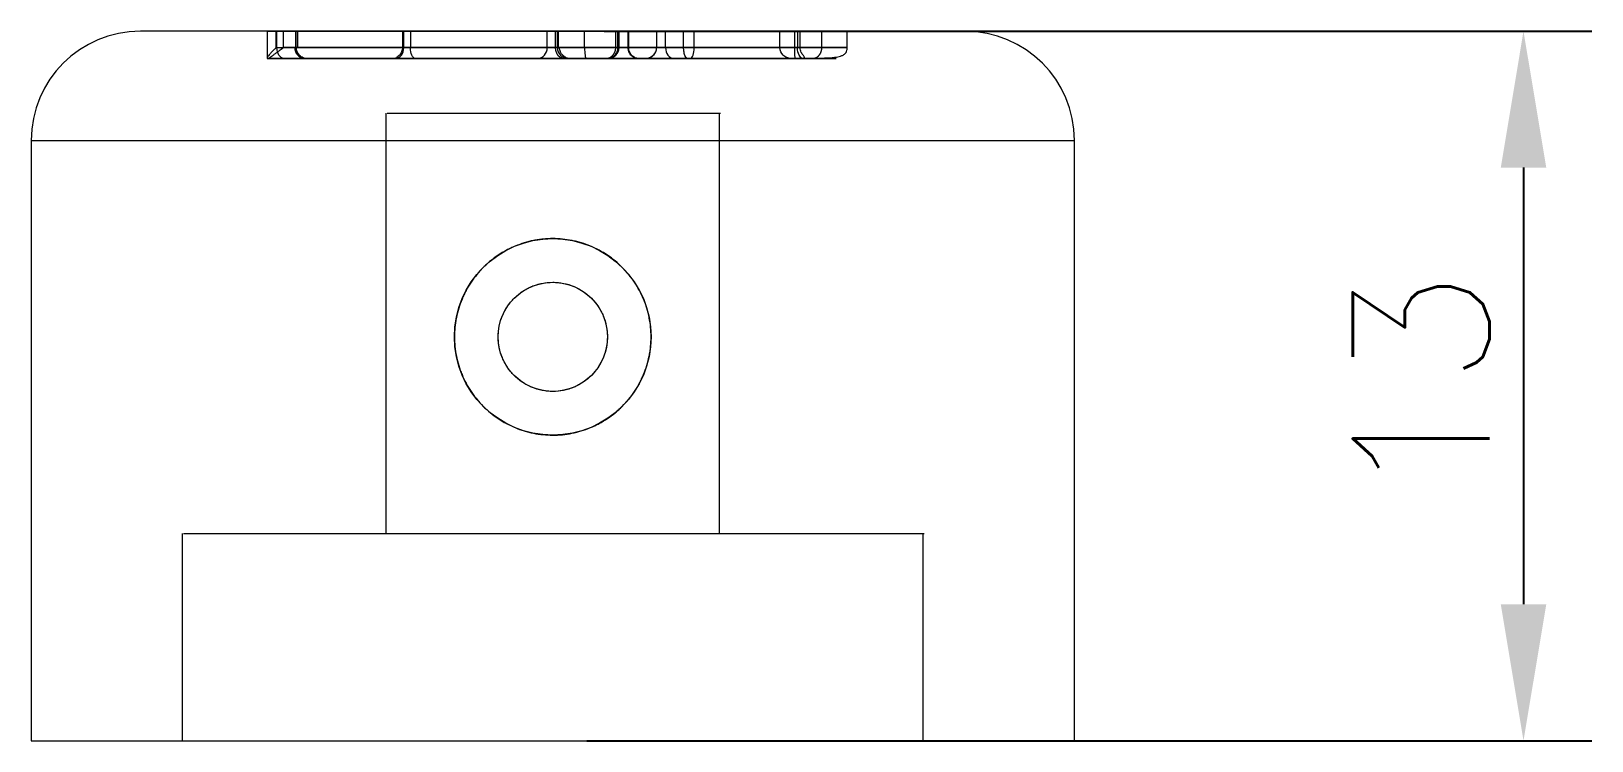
# Model space of a CAD drawing. Header units: millimetres. Extents: x 798 to 1043, y 528 to 597.
# Drawn here: x 890.69 to 919.27, y 531.24 to 544.24 of the extents above; entities that cross this region are included whole.
import ezdxf
from ezdxf.lldxf.tags import DXFTag

# ---------------------------------------------------------------- set-up
doc = ezdxf.new("R2010")
doc.units = ezdxf.units.MM
doc.layers.add('1', color=7, linetype='Continuous', true_color=0xffffff)
doc.styles.get("Standard").update_dxf_attribs({"font": 'txt', "bigfont": 'gbcbig.shx'})
tags = doc.linetypes.add('DASHED', pattern=[25.72, 12.86, -12.86]).pattern_tags.tags
tags[6:7] = [DXFTag(74, 4), DXFTag(75, 0), DXFTag(340, '0'), DXFTag(46, 0.0), DXFTag(50, 0.0), DXFTag(44, 0.0), DXFTag(45, 0.0)]
tags[4:5] = [DXFTag(74, 4), DXFTag(75, 0), DXFTag(340, '0'), DXFTag(46, 0.0), DXFTag(50, 0.0), DXFTag(44, 0.0), DXFTag(45, 0.0)]
doc.dimstyles.new('ISO-25', dxfattribs={"dimtxt": 2.5, "dimasz": 2.5, "dimexe": 1.25, "dimexo": 0.625, "dimtad": 1, "dimtxsty": 'Standard', "dimcen": 2.5, "dimadec": 0, "dimazin": 0, "dimtfac": 1, "dimtmove": 0, "dimatfit": 3, "dimfxl": 1, "dimarcsym": 0})

# ---------------------------------------------------------------- blocks, each defined once
blk = doc.blocks.new('*D11')
at = {"color": 0, "lineweight": -2, "transparency": 16777216}
for p, q in [((901.183, 544.244), (919.265, 544.244)), ((918.015, 541.744), (918.015, 533.744)), ((900.866, 531.244), (919.265, 531.244))]:
    blk.add_line(p, q, dxfattribs=at)
at = {"color": 0, "transparency": 16777216}
for points in [[(917.599, 541.744), (918.432, 541.744), (918.015, 544.244)], [(917.599, 533.744), (918.432, 533.744), (918.015, 531.244)]]:
    blk.add_solid(points, dxfattribs=at)
at = {"layer": 'Defpoints', "color": 0, "transparency": 16777216}
for p in [(900.558, 544.244), (900.241, 531.244), (918.015, 531.244)]:
    blk.add_point(p, dxfattribs=at)
at = {"color": 0, "transparency": 16777216, "insert": (916.14, 537.744), "char_height": 2.5, "attachment_point": 5, "rotation": 90}
blk.add_mtext('13', dxfattribs=at)

msp = doc.modelspace()

# ---------------------------------------------------------------- linework, layer by layer
at = {"layer": '1', "color": 7, "linetype": 'Continuous', "lineweight": 18}
for p, q in [((907.791, 544.244), (892.691, 544.244)), ((890.691, 542.244), (909.791, 542.244)), ((890.691, 542.244), (890.691, 531.244)), ((909.791, 531.244), (909.791, 542.244)), ((890.691, 531.244), (909.791, 531.244))]:
    msp.add_line(p, q, dxfattribs=at)
at = {"layer": '1', "color": 2, "linetype": 'DASHED', "lineweight": 13, "ltscale": 0.005}
for p, q in [((895.179, 543.944), (895.179, 544.244)), ((895.19, 543.944), (895.19, 544.244)), ((895.309, 543.944), (895.309, 544.244)), ((895.539, 543.944), (895.539, 544.244)), ((897.513, 543.944), (897.513, 544.244)), ((900.14, 543.944), (900.14, 544.244)), ((900.293, 543.944), (900.293, 544.244)), ((900.823, 543.944), (900.823, 544.244)), ((901.394, 543.944), (901.394, 544.244)), ((901.434, 543.944), (901.434, 544.244)), ((901.454, 543.944), (901.454, 544.244)), ((901.62, 543.944), (901.62, 544.244)), ((902.637, 543.944), (902.637, 544.244)), ((902.83, 543.944), (902.83, 544.244)), ((904.401, 543.944), (904.401, 544.244)), ((905.169, 543.944), (905.169, 544.244)), ((895.319, 543.744), (895.013, 543.744))]:
    msp.add_line(p, q, dxfattribs=at)
at = {"layer": '1', "color": 2, "linetype": 'DASHED', "lineweight": 13}
for p, q in [((895.179, 543.944), (895.19, 543.944)), ((901.434, 543.944), (901.454, 543.944)), ((901.617, 543.944), (901.62, 543.944)), ((901.62, 543.944), (901.624, 543.944)), ((897.36, 543.744), (897.362, 543.744)), ((901.26, 543.744), (901.239, 543.744))]:
    msp.add_line(p, q, dxfattribs=at).dxf.unprotected_set("ltscale", 0)
at = {"layer": '1', "color": 2, "linetype": 'DASHED', "lineweight": 13, "ltscale": 0.06}
for p, q in [((897.191, 535.044), (897.191, 542.744)), ((903.291, 535.044), (903.291, 542.744))]:
    msp.add_line(p, q, dxfattribs=at)
at = {"layer": '1', "color": 2, "linetype": 'DASHED', "lineweight": 13, "ltscale": 0.05}
for p, q in [((897.211, 542.744), (903.311, 542.744)), ((893.461, 531.244), (893.461, 535.044)), ((907.021, 531.244), (907.021, 535.044))]:
    msp.add_line(p, q, dxfattribs=at)
at = {"layer": '1', "color": 2, "linetype": 'DASHED', "lineweight": 13, "ltscale": 0.1}
msp.add_line((893.481, 535.044), (907.041, 535.044), dxfattribs=at)
at = {"layer": '1', "color": 2, "linetype": 'DASHED', "lineweight": 13, "ltscale": 0.09}
msp.add_circle((900.241, 538.644), 1.8, dxfattribs=at)
at = {"layer": '1', "color": 2, "linetype": 'DASHED', "lineweight": 13, "ltscale": 0.05}
msp.add_circle((900.241, 538.644), 1, dxfattribs=at)
at = {"layer": '1', "color": 7, "linetype": 'Continuous', "lineweight": 18}
for centre, start, end in [((892.691, 542.244), 90, 180), ((907.791, 542.244), 0, 90)]:
    msp.add_arc(centre, 2, start, end, dxfattribs=at)
at = {"layer": '1', "color": 2, "linetype": 'DASHED', "lineweight": 13, "ltscale": 0.003}
for points in [[(895.179, 544.244), (895.064, 544.244), (895.01, 544.244), (895.011, 544.244)], [(904.68, 543.744), (904.679, 543.744), (904.675, 543.787), (904.674, 543.891), (904.674, 543.944)]]:
    msp.add_open_spline(points, degree=3, dxfattribs=at)
at = {"layer": '1', "color": 2, "linetype": 'DASHED', "lineweight": 13, "ltscale": 0.008}
for points, degree in [([(895.011, 544.244), (895.011, 543.744)], 1), ([(900.823, 544.244), (900.422, 544.244), (900.372, 544.244), (900.293, 544.244)], 3)]:
    msp.add_open_spline(points, degree=degree, dxfattribs=at)
at = {"layer": '1', "color": 7, "linetype": 'Continuous', "lineweight": 18}
for points in [[(895.011, 544.244), (895.012, 544.244), (895.117, 544.244), (895.309, 544.244)], [(895.309, 544.244), (895.999, 544.244), (896.753, 544.244), (897.49, 544.244)], [(895.566, 544.244), (895.51, 544.244), (895.5, 544.244), (895.539, 544.244)], [(897.513, 544.244), (897.498, 544.244), (897.489, 544.244), (897.489, 544.244)], [(897.513, 544.244), (898.526, 544.244), (899.396, 544.244), (900.14, 544.244)], [(897.514, 544.244), (899.333, 544.244), (901.04, 544.244), (901.394, 544.244)], [(900.326, 544.244), (900.375, 544.244), (900.379, 544.244), (900.344, 544.244)], [(901.628, 544.244), (901.697, 544.244), (902.075, 544.244), (902.637, 544.244)], [(902.308, 544.244), (903.192, 544.244), (903.897, 544.244), (904.722, 544.244)], [(902.637, 544.244), (903.425, 544.244), (904.307, 544.244), (904.401, 544.244)], [(904.401, 544.244), (904.423, 544.244), (904.874, 544.244), (905.169, 544.244)], [(905.169, 544.244), (905.494, 544.244), (905.633, 544.244), (905.633, 544.244)]]:
    msp.add_open_spline(points, degree=3, dxfattribs=at)
at = {"layer": '1', "color": 2, "linetype": 'DASHED', "lineweight": 13, "ltscale": 0.006}
for points in [[(895.543, 544.244), (895.562, 544.244), (895.437, 544.244), (895.19, 544.244)], [(895.19, 543.944), (895.443, 543.944), (895.575, 543.944), (895.539, 543.944)]]:
    msp.add_open_spline(points, degree=3, dxfattribs=at)
at = {"layer": '1', "color": 2, "linetype": 'DASHED', "lineweight": 13, "ltscale": 0.005}
for points, degree in [([(895.543, 543.944), (895.543, 544.244)], 1), ([(895.566, 544.244), (895.566, 543.944)], 1), ([(897.489, 544.244), (897.489, 543.944)], 1), ([(897.634, 544.244), (897.634, 544.144), (897.634, 544.044), (897.634, 543.944)], 3), ([(900.326, 543.944), (900.326, 544.044), (900.326, 544.144), (900.326, 544.244)], 3), ([(900.344, 543.944), (900.344, 544.244)], 1), ([(901.619, 543.944), (901.619, 544.244)], 1), ([(901.628, 544.244), (901.628, 543.944)], 1), ([(902.139, 544.244), (902.139, 543.944)], 1), ([(902.143, 544.244), (902.143, 544.144), (902.143, 544.044), (902.143, 543.944)], 3), ([(902.308, 543.944), (902.308, 544.044), (902.308, 544.144), (902.308, 544.244)], 3), ([(904.674, 543.944), (904.674, 544.044), (904.674, 544.144), (904.674, 544.244)], 3), ([(904.722, 544.244), (904.722, 544.144), (904.722, 544.044), (904.722, 543.944)], 3), ([(904.771, 543.944), (904.771, 544.244)], 1), ([(905.633, 543.944), (905.633, 544.244)], 1), ([(895.539, 543.944), (895.539, 543.891), (895.582, 543.787), (895.686, 543.744), (895.738, 543.744)], 3), ([(899.965, 543.744), (900.011, 543.744), (900.102, 543.787), (900.14, 543.891), (900.14, 543.944)], 3), ([(900.326, 543.944), (900.326, 543.891), (900.369, 543.787), (900.471, 543.744), (900.522, 543.744)], 3), ([(901.26, 543.744), (901.31, 543.744), (901.412, 543.787), (901.454, 543.891), (901.454, 543.944)], 3), ([(901.954, 543.744), (902.004, 543.744), (902.102, 543.787), (902.143, 543.891), (902.143, 543.944)], 3)]:
    msp.add_open_spline(points, degree=degree, dxfattribs=at)
at = {"layer": '1', "color": 2, "linetype": 'DASHED', "lineweight": 13, "ltscale": 0.06}
msp.add_open_spline([(900.293, 544.244), (897.671, 544.244), (895.882, 544.244), (895.566, 544.244)], degree=3, dxfattribs=at)
at = {"layer": '1', "color": 2, "linetype": 'DASHED', "lineweight": 13}
for points in [[(897.49, 544.244), (897.498, 544.244), (897.506, 544.244), (897.514, 544.244)], [(901.62, 544.244), (901.613, 544.244), (901.616, 544.244), (901.628, 544.244)], [(897.513, 543.944), (897.498, 543.944), (897.489, 543.944), (897.489, 543.944)], [(895.013, 543.744), (895.015, 543.744), (895.019, 543.744), (895.024, 543.744)], [(904.825, 543.744), (904.817, 543.744), (904.809, 543.746), (904.801, 543.749)]]:
    msp.add_open_spline(points, degree=3, dxfattribs=at).dxf.unprotected_set("ltscale", 0)
at = {"layer": '1', "color": 2, "linetype": 'DASHED', "lineweight": 13, "ltscale": 0.002}
for points, knots in [([(897.511, 544.244), (897.514, 544.244), (897.519, 544.244), (897.534, 544.244), (897.545, 544.244), (897.583, 544.244), (897.611, 544.244), (897.634, 544.244)], [0, 0, 0, 0, 0.142859, 0.142859, 0.428573, 0.428573, 1, 1, 1, 1]), ([(897.494, 543.944), (897.496, 543.944), (897.508, 543.944), (897.554, 543.944), (897.611, 543.944), (897.634, 543.944)], [0, 0, 0, 0, 0.085721, 0.542861, 1, 1, 1, 1]), ([(904.674, 543.944), (904.699, 543.944), (904.747, 543.944), (904.78, 543.944), (904.761, 543.944), (904.733, 543.944), (904.722, 543.944)], [0, 0, 0, 0, 0.285714, 0.571429, 0.857143, 1, 1, 1, 1]), ([(901.82, 543.744), (901.814, 543.744), (901.817, 543.744), (901.861, 543.744), (901.907, 543.744), (901.927, 543.744)], [0, 0, 0, 0, 0.384299, 0.768598, 1, 1, 1, 1])]:
    msp.add_open_spline(points, degree=3, knots=knots, dxfattribs=at)
at = {"layer": '1', "color": 2, "linetype": 'DASHED', "lineweight": 13, "ltscale": 0.03}
for points in [[(900.344, 544.244), (900.173, 544.244), (899.04, 544.244), (897.634, 544.244)], [(904.674, 544.244), (903.539, 544.244), (902.457, 544.244), (902.143, 544.244)], [(905.633, 544.244), (905.632, 544.244), (904.227, 544.244), (902.83, 544.244)], [(900.14, 543.944), (899.397, 543.944), (898.519, 543.944), (897.513, 543.944)], [(904.722, 543.944), (903.826, 543.944), (903.041, 543.944), (902.308, 543.944)], [(897.362, 543.744), (898.358, 543.744), (899.228, 543.744), (899.965, 543.744)], [(902.448, 543.744), (903.177, 543.744), (903.947, 543.744), (904.825, 543.744)]]:
    msp.add_open_spline(points, degree=3, dxfattribs=at)
at = {"layer": '1', "color": 7, "linetype": 'Continuous', "lineweight": 18}
for points, knots in [([(900.326, 544.244), (900.321, 544.244), (900.308, 544.244), (900.277, 544.244), (900.26, 544.244), (900.22, 544.244), (900.196, 544.244), (900.161, 544.244), (900.149, 544.244), (900.14, 544.244)], [0, 0, 0, 0, 0.285714, 0.285714, 0.5, 0.5, 0.785714, 0.785714, 1, 1, 1, 1]), ([(901.394, 544.244), (901.518, 544.244), (901.578, 544.244), (901.599, 544.244), (901.625, 544.244), (901.642, 544.244), (901.62, 544.244)], [0, 0, 0, 0, 0.5, 0.5, 0.5, 1, 1, 1, 1]), ([(902.308, 544.244), (902.289, 544.244), (902.264, 544.244), (902.213, 544.244), (902.188, 544.244), (902.16, 544.244), (902.152, 544.244), (902.143, 544.244), (902.14, 544.244), (902.139, 544.244)], [0, 0, 0, 0, 0.349306, 0.349306, 0.698612, 0.698612, 0.873265, 0.873265, 1, 1, 1, 1]), ([(904.771, 544.244), (904.771, 544.244), (904.769, 544.244), (904.759, 544.244), (904.743, 544.244), (904.722, 544.244)], [0, 0, 0, 0, 0.286004, 0.286004, 1, 1, 1, 1])]:
    msp.add_open_spline(points, degree=3, knots=knots, dxfattribs=at)
at = {"layer": '1', "color": 2, "linetype": 'DASHED', "lineweight": 13, "ltscale": 0.01}
msp.add_open_spline([(901.434, 544.244), (901.366, 544.244), (901.103, 544.244), (900.823, 544.244)], degree=3, dxfattribs=at)
at = {"layer": '1', "color": 2, "linetype": 'DASHED', "lineweight": 13, "ltscale": 0.02}
for points in [[(902.83, 544.244), (902.152, 544.244), (901.625, 544.244), (901.454, 544.244)], [(901.454, 543.944), (901.62, 543.944), (902.161, 543.944), (902.83, 543.944)], [(902.758, 543.744), (902.033, 543.744), (901.442, 543.744), (901.26, 543.744)]]:
    msp.add_open_spline(points, degree=3, dxfattribs=at)
at = {"layer": '1', "color": 2, "linetype": 'DASHED', "lineweight": 13, "ltscale": 0.001}
for points, knots in [([(904.674, 544.244), (904.699, 544.244), (904.723, 544.244), (904.753, 544.244), (904.763, 544.244), (904.768, 544.244)], [0, 0, 0, 0, 0.571431, 0.571431, 1, 1, 1, 1]), ([(895.516, 543.944), (895.516, 543.944), (895.519, 543.944), (895.539, 543.944), (895.566, 543.944)], [0, 0, 0, 0, 0.181399, 1, 1, 1, 1]), ([(901.954, 543.744), (901.929, 543.744), (901.934, 543.744), (901.988, 543.744), (902.004, 543.744)], [0, 0, 0, 0, 0.75799, 1, 1, 1, 1])]:
    msp.add_open_spline(points, degree=3, knots=knots, dxfattribs=at)
at = {"layer": '1', "color": 2, "linetype": 'DASHED', "lineweight": 13, "ltscale": 0.004}
for points, knots in [([(895.179, 543.944), (895.179, 543.944), (895.179, 543.944), (895.179, 543.943), (895.179, 543.943), (895.179, 543.943), (895.179, 543.943), (895.178, 543.942), (895.178, 543.941), (895.176, 543.94), (895.175, 543.939), (895.172, 543.937), (895.169, 543.934), (895.159, 543.926), (895.154, 543.921), (895.146, 543.914), (895.144, 543.912), (895.123, 543.893), (895.106, 543.877), (895.076, 543.844), (895.063, 543.829), (895.051, 543.814), (895.05, 543.813), (895.04, 543.8), (895.032, 543.789), (895.021, 543.771), (895.017, 543.763), (895.014, 543.756), (895.013, 543.754), (895.011, 543.75), (895.011, 543.748), (895.011, 543.746)], [0, 0, 0, 0, 0.002886, 0.002886, 0.01557, 0.01557, 0.031828, 0.031828, 0.083621, 0.083621, 0.096712, 0.096712, 0.149681, 0.149681, 0.203825, 0.203825, 0.21565, 0.21565, 0.375733, 0.375733, 0.543129, 0.543129, 0.557941, 0.557941, 0.708873, 0.708873, 0.863254, 0.863254, 0.908275, 0.908275, 1, 1, 1, 1]), ([(897.489, 543.944), (897.489, 543.929), (897.486, 543.902), (897.474, 543.862), (897.453, 543.827), (897.426, 543.796), (897.398, 543.772), (897.374, 543.756), (897.365, 543.749), (897.362, 543.747)], [0, 0, 0, 0, 0.132875, 0.264343, 0.39378, 0.524474, 0.664268, 0.821167, 1, 1, 1, 1]), ([(900.443, 543.744), (900.441, 543.744), (900.438, 543.744), (900.433, 543.744), (900.428, 543.745), (900.423, 543.745), (900.418, 543.746), (900.414, 543.747), (900.409, 543.749), (900.405, 543.75), (900.401, 543.752), (900.397, 543.754), (900.393, 543.755), (900.389, 543.757), (900.385, 543.759), (900.381, 543.761), (900.378, 543.764), (900.374, 543.766), (900.371, 543.768), (900.368, 543.771), (900.365, 543.773), (900.362, 543.776), (900.359, 543.778), (900.356, 543.781), (900.353, 543.783), (900.351, 543.786), (900.348, 543.789), (900.346, 543.791), (900.344, 543.794), (900.342, 543.796), (900.337, 543.802), (900.331, 543.811), (900.323, 543.824), (900.316, 543.837), (900.31, 543.851), (900.305, 543.864), (900.301, 543.878), (900.298, 543.892), (900.296, 543.905), (900.294, 543.918), (900.293, 543.931), (900.293, 543.939), (900.293, 543.944)], [0, 0, 0, 0, 0.022612, 0.044844, 0.066697, 0.088173, 0.109273, 0.129997, 0.150345, 0.170315, 0.189907, 0.20912, 0.227952, 0.246403, 0.264471, 0.282156, 0.299456, 0.316371, 0.332902, 0.349047, 0.364807, 0.380183, 0.395175, 0.409784, 0.424011, 0.437857, 0.451323, 0.464412, 0.477124, 0.489461, 0.501425, 0.555479, 0.60759, 0.657846, 0.706316, 0.753058, 0.798124, 0.841574, 0.883446, 0.923775, 0.962606, 1, 1, 1, 1]), ([(900.522, 543.744), (900.521, 543.743), (900.515, 543.746), (900.492, 543.756), (900.464, 543.771), (900.435, 543.791), (900.413, 543.814), (900.4, 543.831), (900.389, 543.849), (900.377, 543.874), (900.369, 543.906), (900.366, 543.931), (900.366, 543.944)], [0, 0, 0, 0, 0.244461, 0.461122, 0.62859, 0.734047, 0.769068, 0.797841, 0.825178, 0.854481, 0.922622, 1, 1, 1, 1]), ([(901.619, 543.944), (901.618, 543.944), (901.615, 543.944), (901.608, 543.944), (901.602, 543.944), (901.595, 543.944), (901.581, 543.944), (901.544, 543.944), (901.48, 543.944), (901.425, 543.944), (901.395, 543.944), (901.395, 543.944), (901.394, 543.944)], [0, 0, 0, 0, 0.040422, 0.085647, 0.221325, 0.221325, 0.332497, 0.55484, 0.777183, 0.999526, 0.999526, 1, 1, 1, 1]), ([(902.138, 543.944), (902.137, 543.921), (902.13, 543.879), (902.103, 543.827), (902.071, 543.793), (902.042, 543.772), (902.014, 543.757), (902, 543.751), (901.996, 543.749)], [0, 0, 0, 0, 0.222855, 0.459192, 0.585704, 0.716106, 0.852164, 1, 1, 1, 1]), ([(902.716, 543.744), (902.689, 543.744), (902.658, 543.788), (902.642, 543.87), (902.639, 543.899), (902.638, 543.917), (902.637, 543.932), (902.637, 543.94), (902.637, 543.944)], [0, 0, 0, 0, 0.642857, 0.785714, 0.857143, 0.928571, 0.964286, 1, 1, 1, 1]), ([(904.805, 543.748), (904.82, 543.748), (904.841, 543.752), (904.855, 543.76), (904.849, 543.774), (904.832, 543.794), (904.81, 543.821), (904.79, 543.856), (904.775, 543.898), (904.771, 543.928), (904.771, 543.944)], [0, 0, 0, 0, 0.168907, 0.311226, 0.433454, 0.543302, 0.649326, 0.758563, 0.8749, 1, 1, 1, 1])]:
    msp.add_open_spline(points, degree=3, knots=knots, dxfattribs=at)
at = {"layer": '1', "color": 2, "linetype": 'DASHED', "lineweight": 13, "ltscale": 0.006}
for points, knots in [([(895.024, 543.744), (895.025, 543.744), (895.026, 543.744), (895.028, 543.744), (895.031, 543.745), (895.033, 543.745), (895.036, 543.746), (895.038, 543.747), (895.041, 543.749), (895.044, 543.751), (895.048, 543.752), (895.051, 543.754), (895.055, 543.757), (895.059, 543.759), (895.063, 543.762), (895.068, 543.765), (895.072, 543.768), (895.077, 543.771), (895.082, 543.775), (895.087, 543.779), (895.093, 543.783), (895.098, 543.787), (895.104, 543.792), (895.11, 543.796), (895.117, 543.801), (895.127, 543.809), (895.142, 543.821), (895.163, 543.836), (895.186, 543.854), (895.209, 543.871), (895.231, 543.887), (895.246, 543.898), (895.256, 543.905), (895.261, 543.909), (895.266, 543.912), (895.27, 543.915), (895.275, 543.918), (895.279, 543.921), (895.283, 543.924), (895.286, 543.926), (895.29, 543.929), (895.293, 543.931), (895.296, 543.933), (895.298, 543.935), (895.3, 543.936), (895.303, 543.938), (895.304, 543.939), (895.306, 543.94), (895.307, 543.941), (895.308, 543.942), (895.309, 543.943), (895.309, 543.943), (895.309, 543.944), (895.309, 543.944)], [0, 0, 0, 0, 0.016168, 0.032539, 0.049126, 0.065939, 0.08299, 0.10029, 0.117849, 0.135676, 0.153783, 0.172178, 0.19087, 0.209869, 0.229184, 0.248822, 0.268792, 0.289103, 0.309762, 0.330777, 0.352157, 0.373908, 0.396039, 0.418557, 0.441471, 0.464788, 0.526409, 0.592168, 0.662238, 0.736812, 0.789691, 0.846034, 0.859955, 0.873238, 0.885879, 0.897873, 0.909217, 0.919908, 0.929942, 0.939315, 0.948024, 0.956067, 0.96344, 0.97014, 0.976166, 0.981515, 0.986185, 0.990175, 0.993486, 0.996116, 0.998068, 0.999351, 1, 1, 1, 1]), ([(901.602, 543.747), (901.62, 543.747), (901.647, 543.747), (901.682, 543.747), (901.707, 543.748), (901.726, 543.748), (901.74, 543.75), (901.748, 543.751), (901.75, 543.754), (901.747, 543.758), (901.735, 543.766), (901.716, 543.778), (901.685, 543.803), (901.654, 543.842), (901.634, 543.895), (901.63, 543.926), (901.63, 543.944)], [0, 0, 0, 0, 0.111822, 0.172085, 0.230994, 0.286707, 0.338813, 0.38771, 0.433598, 0.477535, 0.523601, 0.576306, 0.638639, 0.795987, 0.892158, 1, 1, 1, 1]), ([(901.239, 543.744), (901.222, 543.744), (901.157, 543.744), (901.039, 543.744), (900.967, 543.744), (900.929, 543.744), (900.898, 543.744), (900.876, 543.744), (900.863, 543.744), (900.857, 543.744), (900.854, 543.744)], [0, 0, 0, 0, 0.428571, 0.714286, 0.785714, 0.857143, 0.928571, 0.964286, 0.982143, 1, 1, 1, 1]), ([(901.244, 543.747), (901.279, 543.747), (901.33, 543.747), (901.381, 543.747), (901.412, 543.747), (901.434, 543.747), (901.444, 543.747), (901.457, 543.747), (901.465, 543.747), (901.487, 543.747), (901.514, 543.747), (901.553, 543.747), (901.585, 543.747), (901.602, 543.747), (901.602, 543.747)], [0, 0, 0, 0, 0.206251, 0.346054, 0.450824, 0.560673, 0.677256, 0.754052, 0.833683, 0.871728, 0.911592, 0.953747, 0.998768, 1, 1, 1, 1]), ([(904.6, 543.744), (904.6, 543.744), (904.6, 543.744), (904.601, 543.744), (904.601, 543.744), (904.603, 543.744), (904.606, 543.744), (904.615, 543.744), (904.639, 543.744), (904.684, 543.744), (904.74, 543.744), (904.79, 543.744), (904.83, 543.744), (904.867, 543.744), (904.91, 543.744), (904.953, 543.744), (904.981, 543.744), (904.994, 543.744)], [0, 0, 0, 0, 0.008521, 0.008521, 0.017448, 0.026375, 0.044228, 0.079936, 0.15135, 0.29418, 0.437009, 0.508424, 0.579838, 0.651253, 0.722668, 0.865497, 1, 1, 1, 1])]:
    msp.add_open_spline(points, degree=3, knots=knots, dxfattribs=at)
at = {"layer": '1', "color": 2, "linetype": 'DASHED', "lineweight": 13, "ltscale": 0.004}
for points in [[(895.319, 543.744), (895.285, 543.744), (895.218, 543.787), (895.19, 543.891), (895.19, 543.944)], [(897.362, 543.744), (897.401, 543.744), (897.48, 543.787), (897.513, 543.891), (897.513, 543.944)], [(897.723, 543.744), (897.7, 543.744), (897.653, 543.787), (897.634, 543.891), (897.634, 543.944)], [(902.308, 543.944), (902.308, 543.891), (902.338, 543.787), (902.411, 543.744), (902.448, 543.744)], [(902.758, 543.744), (902.777, 543.744), (902.814, 543.787), (902.83, 543.891), (902.83, 543.944)]]:
    msp.add_open_spline(points, degree=3, dxfattribs=at)
at = {"layer": '1', "color": 2, "linetype": 'DASHED', "lineweight": 13, "ltscale": 0.05}
for points, knots in [([(901.394, 543.944), (901.394, 543.944), (901.394, 543.944), (901.335, 543.944), (901.17, 543.944), (900.761, 543.944), (900.154, 543.944), (899.332, 543.944), (898.424, 543.944), (897.435, 543.944), (896.368, 543.944), (895.645, 543.944), (895.314, 543.944), (895.312, 543.944), (895.309, 543.944)], [0, 0, 0, 0, 0.000075, 0.000075, 0.07143, 0.142784, 0.285494, 0.428203, 0.570912, 0.713621, 0.85633, 0.999039, 0.999039, 1, 1, 1, 1]), ([(895.024, 543.744), (895.145, 543.744), (895.265, 543.744), (895.698, 543.744), (896.371, 543.744), (897.385, 543.744), (898.338, 543.744), (899.22, 543.744), (900.02, 543.744), (900.608, 543.744), (901, 543.744), (901.152, 543.744), (901.206, 543.744), (901.207, 543.744), (901.209, 543.744)], [0, 0, 0, 0, 0.052294, 0.052294, 0.18741, 0.322527, 0.457643, 0.59276, 0.727876, 0.862993, 0.930551, 0.998109, 0.998109, 1, 1, 1, 1]), ([(902.041, 538.644), (902.041, 538.763), (902.03, 538.88), (901.995, 539.053), (901.981, 539.11), (901.955, 539.195), (901.946, 539.223), (901.926, 539.279), (901.915, 539.306), (901.859, 539.443), (901.803, 539.546), (901.722, 539.668), (901.705, 539.692), (901.67, 539.74), (901.651, 539.763), (901.595, 539.831), (901.556, 539.875), (901.431, 539.999), (901.341, 540.074), (901.218, 540.156), (901.193, 540.172), (901.142, 540.202), (901.117, 540.217), (901.039, 540.258), (900.933, 540.309), (900.823, 540.348), (900.738, 540.374), (900.709, 540.382), (900.652, 540.396), (900.623, 540.403), (900.478, 540.432), (900.361, 540.444), (900.184, 540.444), (900.125, 540.441), (900.036, 540.432), (900.007, 540.428), (899.948, 540.42), (899.919, 540.415), (899.775, 540.386), (899.662, 540.352), (899.526, 540.296), (899.499, 540.284), (899.445, 540.258), (899.419, 540.245), (899.341, 540.203), (899.24, 540.143), (899.146, 540.073), (899.078, 540.017), (899.056, 539.998), (899.012, 539.958), (898.99, 539.938), (898.886, 539.833), (898.811, 539.743), (898.714, 539.597), (898.683, 539.547), (898.641, 539.468), (898.628, 539.442), (898.603, 539.388), (898.591, 539.361), (898.534, 539.225), (898.5, 539.113), (898.471, 538.969), (898.466, 538.94), (898.457, 538.881), (898.453, 538.851), (898.444, 538.763), (898.441, 538.703), (898.441, 538.644)], [0, 0, 0, 0, 0.0625, 0.0625, 0.09375, 0.09375, 0.109375, 0.109375, 0.125, 0.125, 0.1875, 0.1875, 0.203125, 0.203125, 0.21875, 0.21875, 0.25, 0.25, 0.3125, 0.3125, 0.328125, 0.328125, 0.34375, 0.34375, 0.375, 0.40625, 0.40625, 0.421875, 0.421875, 0.4375, 0.4375, 0.5, 0.5, 0.53125, 0.53125, 0.546875, 0.546875, 0.5625, 0.5625, 0.625, 0.625, 0.640625, 0.640625, 0.65625, 0.65625, 0.6875, 0.71875, 0.71875, 0.734375, 0.734375, 0.75, 0.75, 0.8125, 0.8125, 0.84375, 0.84375, 0.859375, 0.859375, 0.875, 0.875, 0.9375, 0.9375, 0.953125, 0.953125, 0.96875, 0.96875, 1, 1, 1, 1]), ([(898.441, 538.644), (898.441, 538.524), (898.453, 538.407), (898.488, 538.234), (898.502, 538.177), (898.528, 538.092), (898.537, 538.064), (898.557, 538.008), (898.568, 537.981), (898.624, 537.845), (898.679, 537.741), (898.761, 537.619), (898.778, 537.595), (898.813, 537.548), (898.832, 537.524), (898.888, 537.456), (898.927, 537.412), (899.051, 537.288), (899.142, 537.214), (899.265, 537.131), (899.29, 537.115), (899.341, 537.085), (899.366, 537.07), (899.444, 537.029), (899.55, 536.979), (899.66, 536.939), (899.745, 536.913), (899.773, 536.905), (899.831, 536.891), (899.86, 536.884), (900.005, 536.855), (900.122, 536.844), (900.299, 536.844), (900.358, 536.846), (900.447, 536.855), (900.476, 536.859), (900.535, 536.867), (900.564, 536.872), (900.708, 536.901), (900.821, 536.935), (900.957, 536.992), (900.984, 537.004), (901.038, 537.029), (901.064, 537.042), (901.142, 537.084), (901.243, 537.144), (901.337, 537.214), (901.405, 537.27), (901.427, 537.289), (901.471, 537.329), (901.493, 537.349), (901.597, 537.454), (901.672, 537.544), (901.769, 537.69), (901.8, 537.741), (901.842, 537.819), (901.855, 537.845), (901.88, 537.899), (901.892, 537.926), (901.949, 538.062), (901.983, 538.174), (902.012, 538.318), (902.017, 538.348), (902.026, 538.406), (902.03, 538.436), (902.039, 538.525), (902.041, 538.584), (902.041, 538.644)], [0, 0, 0, 0, 0.0625, 0.0625, 0.09375, 0.09375, 0.109375, 0.109375, 0.125, 0.125, 0.1875, 0.1875, 0.203125, 0.203125, 0.21875, 0.21875, 0.25, 0.25, 0.3125, 0.3125, 0.328125, 0.328125, 0.34375, 0.34375, 0.375, 0.40625, 0.40625, 0.421875, 0.421875, 0.4375, 0.4375, 0.5, 0.5, 0.53125, 0.53125, 0.546875, 0.546875, 0.5625, 0.5625, 0.625, 0.625, 0.640625, 0.640625, 0.65625, 0.65625, 0.6875, 0.71875, 0.71875, 0.734375, 0.734375, 0.75, 0.75, 0.8125, 0.8125, 0.84375, 0.84375, 0.859375, 0.859375, 0.875, 0.875, 0.9375, 0.9375, 0.953125, 0.953125, 0.96875, 0.96875, 1, 1, 1, 1])]:
    msp.add_open_spline(points, degree=3, knots=knots, dxfattribs=at)
at = {"layer": '1', "color": 2, "linetype": 'DASHED', "lineweight": 13, "ltscale": 0.005}
for points, knots in [([(895.516, 543.944), (895.516, 543.93), (895.518, 543.911), (895.525, 543.885), (895.531, 543.866), (895.54, 543.848), (895.555, 543.823), (895.591, 543.784), (895.65, 543.754), (895.706, 543.742), (895.738, 543.744)], [0, 0, 0, 0, 0.068196, 0.101706, 0.135506, 0.171482, 0.212555, 0.319227, 0.624534, 1, 1, 1, 1]), ([(895.738, 543.744), (895.718, 543.742), (895.686, 543.75), (895.638, 543.773), (895.605, 543.798), (895.579, 543.83), (895.559, 543.865), (895.547, 543.904), (895.545, 543.93), (895.545, 543.944)], [0, 0, 0, 0, 0.3165, 0.449969, 0.564887, 0.67192, 0.779024, 0.888608, 1, 1, 1, 1]), ([(901.209, 543.744), (901.211, 543.744), (901.215, 543.744), (901.221, 543.744), (901.227, 543.745), (901.233, 543.745), (901.239, 543.746), (901.245, 543.747), (901.251, 543.749), (901.256, 543.75), (901.262, 543.752), (901.267, 543.754), (901.273, 543.756), (901.278, 543.758), (901.283, 543.761), (901.289, 543.763), (901.294, 543.766), (901.298, 543.769), (901.303, 543.772), (901.308, 543.775), (901.313, 543.778), (901.317, 543.781), (901.321, 543.785), (901.325, 543.788), (901.33, 543.792), (901.333, 543.795), (901.337, 543.799), (901.341, 543.803), (901.345, 543.807), (901.348, 543.811), (901.351, 543.815), (901.354, 543.819), (901.357, 543.824), (901.36, 543.828), (901.363, 543.832), (901.366, 543.837), (901.368, 543.841), (901.37, 543.846), (901.373, 543.85), (901.375, 543.855), (901.377, 543.859), (901.379, 543.864), (901.381, 543.868), (901.382, 543.873), (901.384, 543.877), (901.385, 543.882), (901.387, 543.886), (901.388, 543.891), (901.389, 543.895), (901.39, 543.9), (901.391, 543.904), (901.392, 543.909), (901.392, 543.913), (901.393, 543.918), (901.393, 543.922), (901.394, 543.926), (901.394, 543.931), (901.394, 543.935), (901.394, 543.939), (901.394, 543.942), (901.394, 543.944)], [0, 0, 0, 0, 0.0211, 0.042058, 0.062879, 0.083564, 0.104115, 0.124533, 0.144819, 0.164973, 0.184994, 0.204882, 0.224635, 0.244253, 0.263735, 0.28308, 0.302287, 0.321355, 0.340282, 0.35907, 0.377716, 0.396222, 0.414587, 0.432811, 0.450895, 0.468841, 0.486649, 0.50432, 0.521858, 0.539264, 0.556538, 0.573682, 0.590697, 0.607582, 0.624337, 0.640963, 0.657459, 0.673825, 0.690059, 0.706162, 0.722133, 0.737971, 0.753676, 0.769247, 0.784684, 0.799985, 0.815151, 0.830182, 0.845076, 0.859835, 0.874458, 0.888945, 0.903296, 0.917512, 0.931593, 0.94554, 0.959353, 0.973034, 0.986582, 1, 1, 1, 1]), ([(901.239, 543.744), (901.265, 543.744), (901.29, 543.749), (901.337, 543.769), (901.359, 543.784), (901.395, 543.821), (901.409, 543.843), (901.429, 543.891), (901.434, 543.917), (901.434, 543.944)], [0, 0, 0, 0, 0.25, 0.25, 0.5, 0.5, 0.75, 0.75, 1, 1, 1, 1]), ([(901.62, 543.944), (901.62, 543.931), (901.621, 543.917), (901.627, 543.892), (901.63, 543.879), (901.64, 543.855), (901.646, 543.843), (901.661, 543.822), (901.703, 543.771), (901.767, 543.744), (901.82, 543.744)], [0, 0, 0, 0, 0.125, 0.125, 0.25, 0.25, 0.375, 0.375, 0.5, 1, 1, 1, 1]), ([(904.6, 543.744), (904.574, 543.744), (904.535, 543.752), (904.501, 543.77), (904.479, 543.785), (904.469, 543.793), (904.423, 543.839), (904.401, 543.891), (904.401, 543.944)], [0, 0, 0, 0, 0.25, 0.375, 0.375, 0.5, 0.5, 1, 1, 1, 1]), ([(904.994, 543.744), (904.996, 543.744), (905, 543.744), (905.006, 543.744), (905.012, 543.745), (905.018, 543.746), (905.024, 543.747), (905.03, 543.748), (905.036, 543.75), (905.042, 543.752), (905.048, 543.754), (905.054, 543.756), (905.06, 543.758), (905.065, 543.761), (905.071, 543.764), (905.076, 543.767), (905.082, 543.771), (905.087, 543.774), (905.092, 543.778), (905.097, 543.782), (905.102, 543.786), (905.106, 543.79), (905.111, 543.795), (905.115, 543.8), (905.119, 543.804), (905.124, 543.809), (905.127, 543.815), (905.131, 543.82), (905.135, 543.825), (905.138, 543.831), (905.142, 543.836), (905.145, 543.842), (905.148, 543.848), (905.15, 543.854), (905.153, 543.86), (905.155, 543.866), (905.157, 543.872), (905.159, 543.879), (905.161, 543.885), (905.163, 543.891), (905.164, 543.898), (905.165, 543.904), (905.167, 543.911), (905.167, 543.917), (905.168, 543.924), (905.169, 543.93), (905.169, 543.937), (905.169, 543.941), (905.169, 543.944)], [0, 0, 0, 0, 0.022589, 0.045135, 0.067642, 0.090111, 0.112544, 0.134941, 0.157304, 0.17963, 0.201921, 0.224174, 0.24639, 0.268566, 0.290703, 0.3128, 0.334856, 0.356871, 0.378846, 0.400781, 0.422679, 0.444541, 0.466369, 0.488163, 0.509925, 0.531652, 0.553346, 0.575003, 0.596625, 0.618208, 0.639753, 0.661258, 0.682721, 0.704144, 0.725525, 0.746865, 0.768165, 0.789427, 0.810651, 0.831837, 0.852985, 0.874096, 0.89517, 0.916207, 0.937208, 0.958173, 0.979103, 1, 1, 1, 1])]:
    msp.add_open_spline(points, degree=3, knots=knots, dxfattribs=at)
at = {"layer": '1', "color": 2, "linetype": 'DASHED', "lineweight": 13, "ltscale": 0.06}
for points, knots in [([(895.566, 543.944), (895.569, 543.944), (895.633, 543.944), (895.873, 543.944), (896.497, 543.944), (897.851, 543.944), (899.23, 543.944), (900.293, 543.944), (900.293, 543.944), (900.293, 543.944)], [0, 0, 0, 0, 0.006465, 0.172039, 0.337614, 0.503188, 0.99991, 0.99991, 1, 1, 1, 1]), ([(900.443, 543.744), (900.411, 543.744), (900.38, 543.744), (899.305, 543.744), (897.957, 543.744), (896.652, 543.744), (896.055, 543.744), (895.775, 543.744), (895.705, 543.744), (895.719, 543.744), (895.738, 543.744)], [0, 0, 0, 0, 0.012693, 0.012693, 0.435841, 0.576891, 0.71794, 0.85899, 0.929514, 1, 1, 1, 1])]:
    msp.add_open_spline(points, degree=3, knots=knots, dxfattribs=at)
at = {"layer": '1', "color": 2, "linetype": 'DASHED', "lineweight": 13, "ltscale": 0.03}
for points, knots in [([(897.634, 543.944), (898.517, 543.944), (899.513, 543.944), (900.316, 543.944), (900.417, 543.944), (900.326, 543.944)], [0, 0, 0, 0, 0.571429, 0.714286, 1, 1, 1, 1]), ([(902.143, 543.944), (902.249, 543.944), (902.595, 543.944), (903.423, 543.944), (904.205, 543.944), (904.674, 543.944)], [0, 0, 0, 0, 0.285714, 0.571429, 1, 1, 1, 1]), ([(900.522, 543.744), (900.621, 543.744), (900.509, 543.744), (899.661, 543.744), (898.635, 543.744), (897.723, 543.744)], [0, 0, 0, 0, 0.285714, 0.428571, 1, 1, 1, 1]), ([(904.68, 543.744), (904.153, 543.744), (903.304, 543.744), (902.437, 543.744), (902.07, 543.744), (901.954, 543.744)], [0, 0, 0, 0, 0.428571, 0.714286, 1, 1, 1, 1])]:
    msp.add_open_spline(points, degree=3, knots=knots, dxfattribs=at)
at = {"layer": '1', "color": 2, "linetype": 'DASHED', "lineweight": 13, "ltscale": 0.003}
for points, knots in [([(900.326, 543.944), (900.321, 543.944), (900.302, 543.944), (900.25, 543.944), (900.189, 543.944), (900.151, 543.944), (900.14, 543.944)], [0, 0, 0, 0, 0.285714, 0.428571, 0.714286, 1, 1, 1, 1]), ([(900.823, 543.944), (900.823, 543.891), (900.826, 543.839), (900.838, 543.765), (900.846, 543.744), (900.854, 543.744)], [0, 0, 0, 0, 0.5, 0.5, 1, 1, 1, 1]), ([(902.308, 543.944), (902.289, 543.944), (902.252, 543.944), (902.187, 543.944), (902.137, 543.944), (902.135, 543.944), (902.143, 543.944)], [0, 0, 0, 0, 0.285714, 0.428571, 0.714286, 1, 1, 1, 1]), ([(904.801, 543.749), (904.783, 543.758), (904.741, 543.803), (904.722, 543.891), (904.722, 543.944)], [0, 0, 0, 0, 0.410194, 1, 1, 1, 1])]:
    msp.add_open_spline(points, degree=3, knots=knots, dxfattribs=at)
at = {"layer": '1', "color": 2, "linetype": 'DASHED', "lineweight": 13, "ltscale": 0.008}
for points, knots in [([(900.293, 543.944), (900.314, 543.944), (900.351, 543.944), (900.413, 543.944), (900.502, 543.944), (900.605, 543.944), (900.716, 543.944), (900.772, 543.944), (900.802, 543.944), (900.818, 543.944), (900.823, 543.944)], [0, 0, 0, 0, 0.278557, 0.567525, 0.712008, 0.856492, 0.928734, 0.964855, 0.982915, 1, 1, 1, 1]), ([(897.723, 543.744), (897.653, 543.744), (897.484, 543.744), (897.325, 543.744), (897.272, 543.744), (897.311, 543.744), (897.362, 543.744)], [0, 0, 0, 0, 0.285714, 0.571429, 0.714286, 1, 1, 1, 1])]:
    msp.add_open_spline(points, degree=3, knots=knots, dxfattribs=at)
at = {"layer": '1', "color": 2, "linetype": 'DASHED', "lineweight": 13, "ltscale": 0.01}
for points, knots in [([(900.823, 543.944), (900.826, 543.944), (900.838, 543.944), (900.858, 543.944), (900.897, 543.944), (900.951, 543.944), (901.014, 543.944), (901.133, 543.944), (901.312, 543.944), (901.407, 543.944), (901.434, 543.944)], [0, 0, 0, 0, 0.016501, 0.034383, 0.070147, 0.141674, 0.213201, 0.284728, 0.570837, 1, 1, 1, 1]), ([(902.637, 543.944), (902.274, 543.944), (901.891, 543.944), (901.678, 543.944), (901.639, 543.944), (901.628, 543.944)], [0, 0, 0, 0, 0.674665, 0.843331, 1, 1, 1, 1]), ([(905.169, 543.944), (905.152, 543.944), (905.114, 543.944), (905.047, 543.944), (904.963, 543.944), (904.866, 543.944), (904.758, 543.944), (904.651, 543.944), (904.555, 543.944), (904.482, 543.944), (904.439, 543.944), (904.419, 543.944), (904.41, 543.944), (904.405, 543.944), (904.403, 543.944), (904.402, 543.944), (904.401, 543.944), (904.401, 543.944)], [0, 0, 0, 0, 0.142423, 0.284846, 0.356058, 0.42727, 0.498481, 0.569693, 0.712116, 0.854539, 0.925751, 0.961356, 0.979159, 0.988061, 0.996962, 0.996962, 1, 1, 1, 1]), ([(905.026, 543.748), (905.117, 543.748), (905.266, 543.754), (905.43, 543.767), (905.525, 543.788), (905.579, 543.816), (905.608, 543.848), (905.625, 543.881), (905.632, 543.914), (905.633, 543.931), (905.634, 543.939), (905.634, 543.944)], [0, 0, 0, 0, 0.29259, 0.534706, 0.726135, 0.835927, 0.916641, 0.969146, 0.986302, 0.993371, 1, 1, 1, 1]), ([(901.209, 543.744), (901.211, 543.744), (901.213, 543.744), (901.243, 543.744), (901.293, 543.744), (901.351, 543.744), (901.384, 543.744), (901.396, 543.744), (901.404, 543.744), (901.409, 543.744), (901.417, 543.744), (901.422, 543.744), (901.426, 543.744), (901.429, 543.744), (901.434, 543.744), (901.44, 543.744), (901.449, 543.744), (901.453, 543.744), (901.454, 543.744), (901.455, 543.744), (901.457, 543.744), (901.463, 543.744), (901.47, 543.744), (901.479, 543.744), (901.487, 543.744), (901.499, 543.744), (901.514, 543.744), (901.53, 543.744), (901.547, 543.744), (901.565, 543.744), (901.583, 543.744), (901.599, 543.744), (901.612, 543.744), (901.624, 543.744), (901.64, 543.744), (901.656, 543.744), (901.667, 543.744), (901.673, 543.744), (901.689, 543.744), (901.704, 543.744), (901.717, 543.744), (901.72, 543.744), (901.723, 543.744), (901.726, 543.744), (901.73, 543.744), (901.733, 543.744), (901.735, 543.744), (901.738, 543.744), (901.741, 543.744), (901.743, 543.744), (901.744, 543.744), (901.746, 543.744), (901.748, 543.744), (901.75, 543.744), (901.751, 543.744), (901.752, 543.744), (901.753, 543.744), (901.755, 543.744), (901.757, 543.744), (901.759, 543.744), (901.76, 543.744), (901.761, 543.744), (901.763, 543.744), (901.764, 543.744), (901.765, 543.744), (901.766, 543.744), (901.768, 543.744), (901.769, 543.744), (901.77, 543.744), (901.771, 543.744), (901.772, 543.744), (901.773, 543.744), (901.774, 543.744), (901.776, 543.744), (901.778, 543.744), (901.78, 543.744), (901.782, 543.744), (901.783, 543.744), (901.783, 543.744), (901.784, 543.744), (901.785, 543.744), (901.785, 543.744), (901.786, 543.744), (901.786, 543.744), (901.787, 543.744), (901.788, 543.744), (901.788, 543.744), (901.789, 543.744), (901.789, 543.744), (901.79, 543.744), (901.791, 543.744), (901.793, 543.744), (901.793, 543.744), (901.794, 543.744), (901.795, 543.744), (901.797, 543.744), (901.797, 543.744), (901.798, 543.744), (901.798, 543.744), (901.799, 543.744), (901.799, 543.744), (901.8, 543.744), (901.801, 543.744), (901.802, 543.744), (901.803, 543.744), (901.804, 543.744), (901.805, 543.744), (901.805, 543.744), (901.806, 543.744), (901.806, 543.744), (901.806, 543.744), (901.807, 543.744), (901.807, 543.744), (901.807, 543.744), (901.808, 543.744), (901.808, 543.744), (901.808, 543.744), (901.808, 543.744), (901.808, 543.744), (901.808, 543.744), (901.809, 543.744), (901.809, 543.744), (901.809, 543.744), (901.809, 543.744), (901.809, 543.744), (901.81, 543.744), (901.81, 543.744), (901.81, 543.744), (901.811, 543.744), (901.811, 543.744), (901.811, 543.744), (901.811, 543.744), (901.811, 543.744), (901.811, 543.744), (901.812, 543.744), (901.812, 543.744), (901.812, 543.744), (901.813, 543.744), (901.813, 543.744), (901.813, 543.744), (901.813, 543.744), (901.814, 543.744), (901.814, 543.744), (901.814, 543.744), (901.814, 543.744), (901.814, 543.744), (901.814, 543.744), (901.815, 543.744), (901.815, 543.744), (901.815, 543.744), (901.815, 543.744), (901.82, 543.744), (901.827, 543.744), (901.83, 543.744), (901.83, 543.744), (901.83, 543.744), (901.828, 543.744), (901.825, 543.744), (901.823, 543.744), (901.821, 543.744), (901.82, 543.744), (901.82, 543.744)], [0, 0, 0, 0, 0.008201, 0.008201, 0.11606, 0.223919, 0.331777, 0.385706, 0.385706, 0.451524, 0.473463, 0.495402, 0.517341, 0.522825, 0.52831, 0.550249, 0.561219, 0.56259, 0.563961, 0.565332, 0.566704, 0.572188, 0.583158, 0.588643, 0.594127, 0.605097, 0.616066, 0.627036, 0.638006, 0.648975, 0.659945, 0.670914, 0.676399, 0.681884, 0.692853, 0.703823, 0.709307, 0.71205, 0.714792, 0.736731, 0.739474, 0.740845, 0.742216, 0.744958, 0.747701, 0.749072, 0.750443, 0.753186, 0.754557, 0.755928, 0.757299, 0.75867, 0.760042, 0.761413, 0.762098, 0.762784, 0.76347, 0.764155, 0.766898, 0.767583, 0.768269, 0.76964, 0.771011, 0.771697, 0.772382, 0.773753, 0.775125, 0.77581, 0.776496, 0.777867, 0.778553, 0.779238, 0.779924, 0.780609, 0.783352, 0.786094, 0.78678, 0.787465, 0.788151, 0.788837, 0.789522, 0.789865, 0.790208, 0.790893, 0.791579, 0.792265, 0.792607, 0.79295, 0.793636, 0.794321, 0.795693, 0.797064, 0.797749, 0.798435, 0.799806, 0.801177, 0.801863, 0.802548, 0.802891, 0.803234, 0.80392, 0.804605, 0.805291, 0.806662, 0.808033, 0.809404, 0.810776, 0.811118, 0.811461, 0.811804, 0.812147, 0.81249, 0.812832, 0.813518, 0.813861, 0.814032, 0.814204, 0.814375, 0.814546, 0.814889, 0.815061, 0.815232, 0.815575, 0.815918, 0.816089, 0.81626, 0.816946, 0.817632, 0.817803, 0.817974, 0.818317, 0.818489, 0.81866, 0.818831, 0.819003, 0.819688, 0.820374, 0.820717, 0.82106, 0.821402, 0.821745, 0.822088, 0.822259, 0.822431, 0.822774, 0.823116, 0.823288, 0.823459, 0.823802, 0.824145, 0.824316, 0.824488, 0.846427, 0.868366, 0.879335, 0.890305, 0.912244, 0.956122, 0.978061, 0.98903, 1, 1, 1, 1]), ([(901.927, 543.744), (901.94, 543.744), (902.099, 543.744), (902.395, 543.744), (902.716, 543.744)], [0, 0, 0, 0, 0.090466, 1, 1, 1, 1])]:
    msp.add_open_spline(points, degree=3, knots=knots, dxfattribs=at)
at = {"layer": '1', "color": 2, "linetype": 'DASHED', "lineweight": 13, "ltscale": 0.007}
for points, knots in [([(901.617, 543.944), (901.617, 543.933), (901.618, 543.912), (901.625, 543.884), (901.633, 543.863), (901.641, 543.847), (901.65, 543.832), (901.677, 543.796), (901.727, 543.764), (901.812, 543.744), (901.875, 543.744), (901.925, 543.744), (901.928, 543.744)], [0, 0, 0, 0, 0.04504, 0.088264, 0.110011, 0.13301, 0.158752, 0.188903, 0.364661, 0.629867, 0.982325, 1, 1, 1, 1]), ([(900.854, 543.744), (900.849, 543.744), (900.84, 543.744), (900.822, 543.744), (900.791, 543.744), (900.733, 543.744), (900.67, 543.744), (900.599, 543.744), (900.543, 543.744), (900.506, 543.744), (900.467, 543.744), (900.455, 543.744), (900.443, 543.744)], [0, 0, 0, 0, 0.015856, 0.031712, 0.063424, 0.126847, 0.253694, 0.380541, 0.634236, 0.88793, 0.88793, 1, 1, 1, 1]), ([(902.004, 543.744), (902.037, 543.744), (902.112, 543.744), (902.28, 543.744), (902.394, 543.744), (902.448, 543.744)], [0, 0, 0, 0, 0.312154, 0.541436, 1, 1, 1, 1]), ([(904.825, 543.744), (904.857, 543.744), (904.941, 543.744), (904.999, 543.744), (904.898, 543.744), (904.754, 543.744), (904.68, 543.744)], [0, 0, 0, 0, 0.142857, 0.428571, 0.714286, 1, 1, 1, 1])]:
    msp.add_open_spline(points, degree=3, knots=knots, dxfattribs=at)
at = {"layer": '1', "color": 2, "linetype": 'DASHED', "lineweight": 13}
for points, knots in [([(901.624, 543.944), (901.624, 543.944), (901.626, 543.944), (901.628, 543.944), (901.63, 543.944), (901.63, 543.944), (901.63, 543.944), (901.629, 543.944), (901.629, 543.944), (901.629, 543.944), (901.629, 543.944), (901.629, 543.944), (901.629, 543.944), (901.629, 543.944), (901.629, 543.944), (901.629, 543.944), (901.629, 543.944), (901.629, 543.944), (901.629, 543.944), (901.629, 543.944), (901.629, 543.944), (901.629, 543.944), (901.629, 543.944), (901.629, 543.944), (901.629, 543.944), (901.629, 543.944), (901.629, 543.944), (901.629, 543.944), (901.629, 543.944), (901.629, 543.944), (901.629, 543.944), (901.629, 543.944), (901.629, 543.944), (901.629, 543.944), (901.628, 543.944), (901.628, 543.944), (901.628, 543.944), (901.628, 543.944), (901.628, 543.944), (901.628, 543.944), (901.628, 543.944), (901.628, 543.944), (901.628, 543.944), (901.628, 543.944), (901.628, 543.944), (901.628, 543.944), (901.628, 543.944), (901.628, 543.944), (901.628, 543.944), (901.628, 543.944), (901.628, 543.944), (901.628, 543.944), (901.627, 543.944), (901.627, 543.944), (901.625, 543.944), (901.623, 543.944), (901.621, 543.944), (901.619, 543.944), (901.619, 543.944)], [0, 0, 0, 0, 0.0197, 0.112592, 0.159038, 0.182261, 0.205484, 0.25193, 0.298376, 0.298739, 0.299101, 0.301279, 0.303456, 0.306359, 0.31035, 0.312164, 0.315793, 0.31797, 0.319784, 0.321599, 0.325227, 0.330307, 0.340467, 0.344822, 0.35353, 0.362239, 0.369496, 0.373851, 0.379656, 0.394171, 0.401428, 0.410136, 0.418845, 0.429005, 0.437714, 0.449325, 0.466743, 0.48416, 0.553829, 0.623498, 0.71639, 0.739613, 0.762836, 0.786059, 0.79767, 0.809282, 0.832505, 0.844117, 0.847019, 0.849922, 0.852825, 0.855728, 0.878951, 0.925397, 0.937009, 0.94862, 0.995066, 1, 1, 1, 1]), ([(901.989, 543.745), (901.989, 543.745), (901.988, 543.744), (901.992, 543.744), (902.003, 543.744), (902.004, 543.744)], [0, 0, 0, 0, 0.057039, 0.945904, 1, 1, 1, 1])]:
    msp.add_open_spline(points, degree=3, knots=knots, dxfattribs=at).dxf.unprotected_set("ltscale", 0)
at = {"layer": '1', "color": 2, "linetype": 'DASHED', "lineweight": 13, "ltscale": 0.02}
for points, knots in [([(904.401, 543.944), (904.388, 543.944), (904.343, 543.944), (904.185, 543.944), (903.949, 543.944), (903.566, 543.944), (903.141, 543.944), (902.807, 543.944), (902.637, 543.944)], [0, 0, 0, 0, 0.142811, 0.214243, 0.428541, 0.571405, 0.785703, 1, 1, 1, 1]), ([(902.716, 543.744), (902.886, 543.744), (903.225, 543.744), (903.665, 543.744), (904.075, 543.744), (904.341, 543.744), (904.529, 543.744), (904.583, 543.744), (904.6, 543.744), (904.6, 543.744), (904.6, 543.744)], [0, 0, 0, 0, 0.213837, 0.427697, 0.570271, 0.784132, 0.855419, 0.997993, 0.997993, 1, 1, 1, 1])]:
    msp.add_open_spline(points, degree=3, knots=knots, dxfattribs=at)
at = {"layer": '1', "color": 2, "linetype": 'DASHED', "lineweight": 13, "ltscale": 0.04}
for points, knots in [([(902.83, 543.944), (903.194, 543.944), (903.751, 543.944), (904.736, 543.944), (905.457, 543.944), (905.684, 543.944), (905.584, 543.944), (905.402, 543.944), (905.276, 543.944), (905.169, 543.944)], [0, 0, 0, 0, 0.178571, 0.285714, 0.571429, 0.714286, 0.857143, 0.892857, 1, 1, 1, 1]), ([(904.994, 543.744), (905.096, 543.744), (905.215, 543.744), (905.387, 543.744), (905.48, 543.744), (905.269, 543.744), (904.588, 543.744), (903.643, 543.744), (903.108, 543.744), (902.758, 543.744)], [0, 0, 0, 0, 0.106426, 0.142169, 0.285141, 0.428113, 0.714056, 0.821285, 1, 1, 1, 1]), ([(899.241, 538.644), (899.241, 538.71), (899.248, 538.775), (899.267, 538.872), (899.275, 538.904), (899.29, 538.951), (899.295, 538.967), (899.306, 538.998), (899.312, 539.013), (899.343, 539.088), (899.374, 539.146), (899.419, 539.213), (899.429, 539.227), (899.448, 539.253), (899.459, 539.266), (899.49, 539.304), (899.511, 539.328), (899.58, 539.396), (899.63, 539.438), (899.712, 539.493), (899.74, 539.509), (899.797, 539.54), (899.856, 539.568), (899.917, 539.59), (899.98, 539.609), (900.013, 539.618), (900.109, 539.637), (900.175, 539.644), (900.257, 539.644), (900.273, 539.643), (900.306, 539.642), (900.323, 539.64), (900.372, 539.636), (900.405, 539.631), (900.502, 539.611), (900.564, 539.592), (900.64, 539.561), (900.655, 539.554), (900.685, 539.54), (900.729, 539.518), (900.798, 539.476), (900.851, 539.437), (900.901, 539.396), (900.925, 539.374), (900.994, 539.305), (901.036, 539.255), (901.081, 539.187), (901.09, 539.174), (901.106, 539.146), (901.115, 539.131), (901.138, 539.088), (901.152, 539.058), (901.19, 538.968), (901.209, 538.906), (901.228, 538.809), (901.233, 538.776), (901.24, 538.71), (901.241, 538.677), (901.241, 538.644)], [0, 0, 0, 0, 0.0625, 0.0625, 0.09375, 0.09375, 0.109375, 0.109375, 0.125, 0.125, 0.1875, 0.1875, 0.203125, 0.203125, 0.21875, 0.21875, 0.25, 0.25, 0.3125, 0.3125, 0.34375, 0.34375, 0.375, 0.40625, 0.40625, 0.4375, 0.4375, 0.5, 0.5, 0.515625, 0.515625, 0.53125, 0.53125, 0.5625, 0.5625, 0.625, 0.625, 0.640625, 0.640625, 0.65625, 0.6875, 0.71875, 0.71875, 0.75, 0.75, 0.8125, 0.8125, 0.828125, 0.828125, 0.84375, 0.84375, 0.875, 0.875, 0.9375, 0.9375, 0.96875, 0.96875, 1, 1, 1, 1]), ([(901.241, 538.644), (901.241, 538.577), (901.235, 538.512), (901.216, 538.415), (901.208, 538.384), (901.193, 538.336), (901.188, 538.321), (901.177, 538.29), (901.171, 538.274), (901.139, 538.199), (901.109, 538.142), (901.063, 538.074), (901.054, 538.061), (901.034, 538.034), (901.024, 538.021), (900.993, 537.983), (900.972, 537.959), (900.903, 537.891), (900.853, 537.85), (900.771, 537.795), (900.743, 537.778), (900.686, 537.747), (900.627, 537.719), (900.566, 537.697), (900.503, 537.678), (900.47, 537.67), (900.373, 537.65), (900.308, 537.644), (900.226, 537.644), (900.21, 537.644), (900.177, 537.646), (900.16, 537.647), (900.11, 537.652), (900.078, 537.657), (899.981, 537.676), (899.919, 537.695), (899.843, 537.726), (899.828, 537.733), (899.798, 537.747), (899.754, 537.769), (899.685, 537.811), (899.632, 537.85), (899.582, 537.891), (899.558, 537.913), (899.488, 537.982), (899.447, 538.032), (899.402, 538.1), (899.393, 538.113), (899.377, 538.141), (899.368, 538.156), (899.345, 538.199), (899.331, 538.229), (899.293, 538.319), (899.274, 538.381), (899.255, 538.478), (899.25, 538.511), (899.243, 538.577), (899.241, 538.61), (899.241, 538.644)], [0, 0, 0, 0, 0.0625, 0.0625, 0.09375, 0.09375, 0.109375, 0.109375, 0.125, 0.125, 0.1875, 0.1875, 0.203125, 0.203125, 0.21875, 0.21875, 0.25, 0.25, 0.3125, 0.3125, 0.34375, 0.34375, 0.375, 0.40625, 0.40625, 0.4375, 0.4375, 0.5, 0.5, 0.515625, 0.515625, 0.53125, 0.53125, 0.5625, 0.5625, 0.625, 0.625, 0.640625, 0.640625, 0.65625, 0.6875, 0.71875, 0.71875, 0.75, 0.75, 0.8125, 0.8125, 0.828125, 0.828125, 0.84375, 0.84375, 0.875, 0.875, 0.9375, 0.9375, 0.96875, 0.96875, 1, 1, 1, 1])]:
    msp.add_open_spline(points, degree=3, knots=knots, dxfattribs=at)
at = {"layer": '1', "color": 2, "linetype": 'DASHED', "lineweight": 13, "ltscale": 0.007}
msp.add_open_spline([(895.738, 543.744), (895.78, 543.744), (895.623, 543.744), (895.319, 543.744)], degree=3, dxfattribs=at)
at = {"layer": '1', "color": 2, "linetype": 'DASHED', "lineweight": 13, "ltscale": 0.009}
msp.add_open_spline([(899.965, 543.744), (899.998, 543.744), (900.11, 543.744), (900.295, 543.744), (900.451, 543.744), (900.508, 543.744), (900.522, 543.744)], degree=3, knots=[0, 0, 0, 0, 0.285714, 0.571429, 0.714286, 1, 1, 1, 1], dxfattribs=at)

# ---------------------------------------------------------------- dimensions: what is measured, and where the dimension line sits
dim = msp.add_linear_dim(base=(918.015, 531.244), p1=(900.558, 544.244), p2=(900.241, 531.244), angle=90, dimstyle='ISO-25')
dim.commit()
dim.dimension.update_dxf_attribs({"geometry": '*D11', "text_midpoint": (916.14, 537.744)})

doc.saveas('drawing.dxf')
